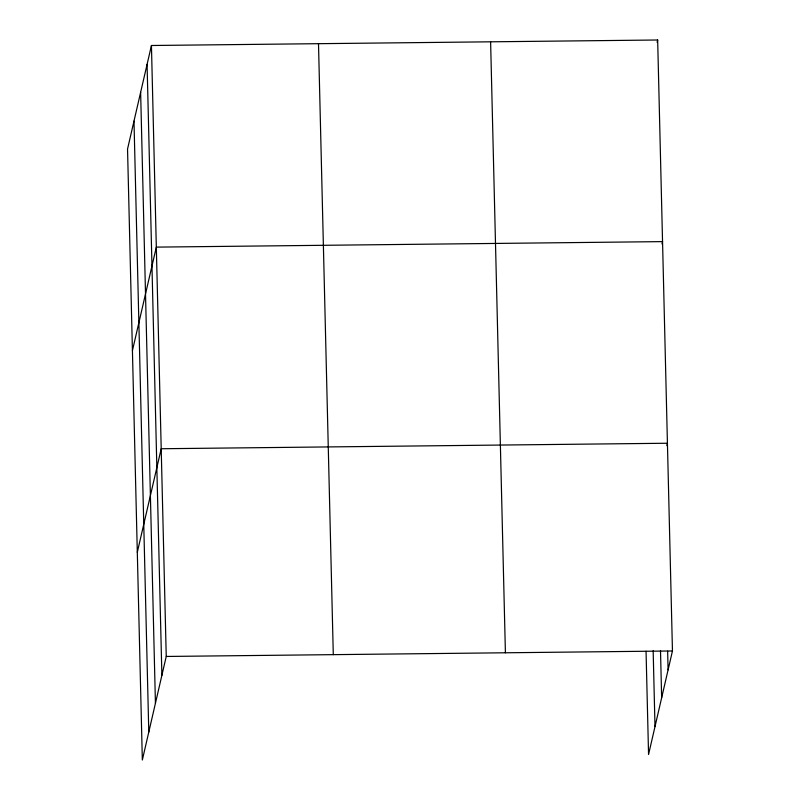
<?xml version="1.0" encoding="UTF-8"?>
<svg xmlns="http://www.w3.org/2000/svg" width="800" height="800" viewBox="0 0 800 800"><rect width="100%" height="100%" fill="white"/><g stroke="black" fill="none" stroke-linecap="round" stroke-linejoin="round"><path stroke-width="1.2" d="M151.44 45.5L127.54 149.03L142.34 760L166.24 656.46L151.44 45.5L657.66 40L672.46 650.97L648.56 754.5L646.05 651.26M132.42 350.65L156.33 247.12L662.54 241.62L662 243.98M137.31 552.27L161.21 448.74L667.43 443.24L666.88 445.6M657.12 42.36L657.66 40M166.24 656.46L672.46 650.97M667.64 651.22L668.09 669.88M660.5 650.54L661.65 697.8M653.16 650.7L655 726.58M490.61 41.81L505.41 652.78M318.5 43.68L333.29 654.65M147.08 64.41L161.88 675.37M140.63 92.34L155.43 703.3M133.99 121.11L148.79 732.07"/></g></svg>
